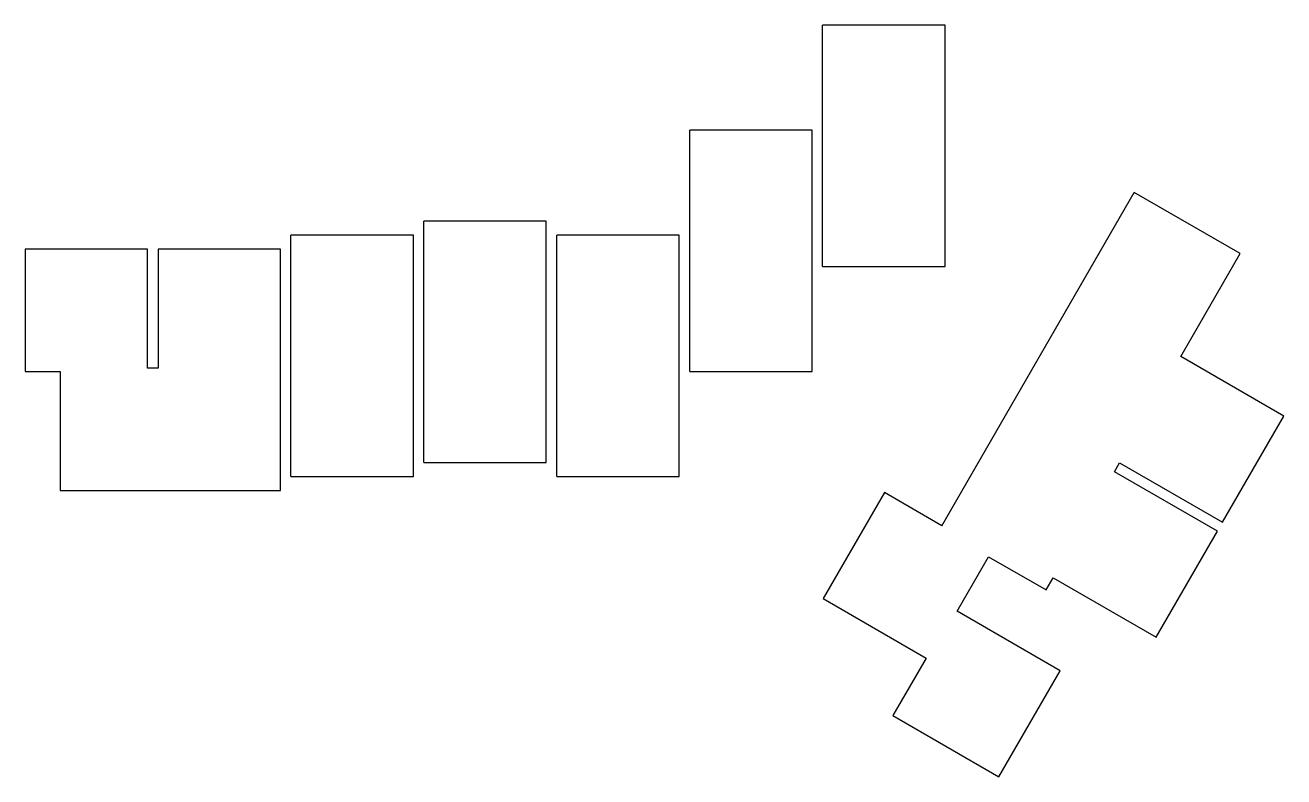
# Model space of a CAD drawing. Header units: millimetres. Extents: x -9 to 171, y -67 to 41.
import ezdxf

# ---------------------------------------------------------------- set-up
doc = ezdxf.new("R2010")
doc.units = ezdxf.units.MM

msp = doc.modelspace()

# ---------------------------------------------------------------- linework, layer by layer
for p, q in [((122.75, 40.75), (105.25, 40.75)), ((105.25, 6.25), (105.25, 40.75)), ((122.75, 6.25), (122.75, 40.75)), ((103.75, 25.75), (86.25, 25.75)), ((86.25, -8.75), (86.25, 25.75)), ((103.75, -8.75), (103.75, 25.75)), ((122.3, -30.77), (149.8, 16.86)), ((164.95, 8.11), (149.8, 16.86)), ((65.75, 12.75), (48.25, 12.75)), ((48.25, -21.75), (48.25, 12.75)), ((65.75, -21.75), (65.75, 12.75)), ((46.75, 10.75), (29.25, 10.75)), ((29.25, -23.75), (29.25, 10.75)), ((46.75, -23.75), (46.75, 10.75)), ((84.75, 10.75), (67.25, 10.75)), ((67.25, -23.75), (67.25, 10.75)), ((84.75, -23.75), (84.75, 10.75)), ((8.75, 8.75), (-8.75, 8.75)), ((-8.75, 8.75), (-8.75, -8.75)), ((8.75, -8.25), (8.75, 8.75)), ((27.75, 8.75), (10.25, 8.75)), ((10.25, 8.75), (10.25, -8.25)), ((27.75, -25.75), (27.75, 8.75)), ((156.45, -6.61), (164.95, 8.11)), ((105.25, 6.25), (122.75, 6.25)), ((171.18, -15.11), (156.45, -6.61)), ((-8.75, -8.75), (-3.75, -8.75)), ((-3.75, -8.75), (-3.75, -25.75)), ((10.25, -8.25), (8.75, -8.25)), ((86.25, -8.75), (103.75, -8.75)), ((162.43, -30.27), (171.18, -15.11)), ((48.25, -21.75), (65.75, -21.75)), ((146.95, -23.07), (147.7, -21.77)), ((161.68, -31.57), (146.95, -23.07)), ((147.7, -21.77), (162.43, -30.27)), ((29.25, -23.75), (46.75, -23.75)), ((67.25, -23.75), (84.75, -23.75)), ((-3.75, -25.75), (27.75, -25.75)), ((114.07, -26.02), (105.32, -41.18)), ((122.3, -30.77), (114.07, -26.02)), ((152.93, -46.72), (161.68, -31.57)), ((124.48, -43), (128.98, -35.2)), ((128.98, -35.2), (137.2, -39.95)), ((137.2, -39.95), (138.2, -38.22)), ((138.2, -38.22), (152.93, -46.72)), ((105.32, -41.18), (120.04, -49.68)), ((139.2, -51.5), (124.48, -43)), ((120.04, -49.68), (115.29, -57.9)), ((130.45, -66.65), (139.2, -51.5)), ((115.29, -57.9), (130.45, -66.65))]:
    msp.add_line(p, q)

doc.saveas('drawing.dxf')
